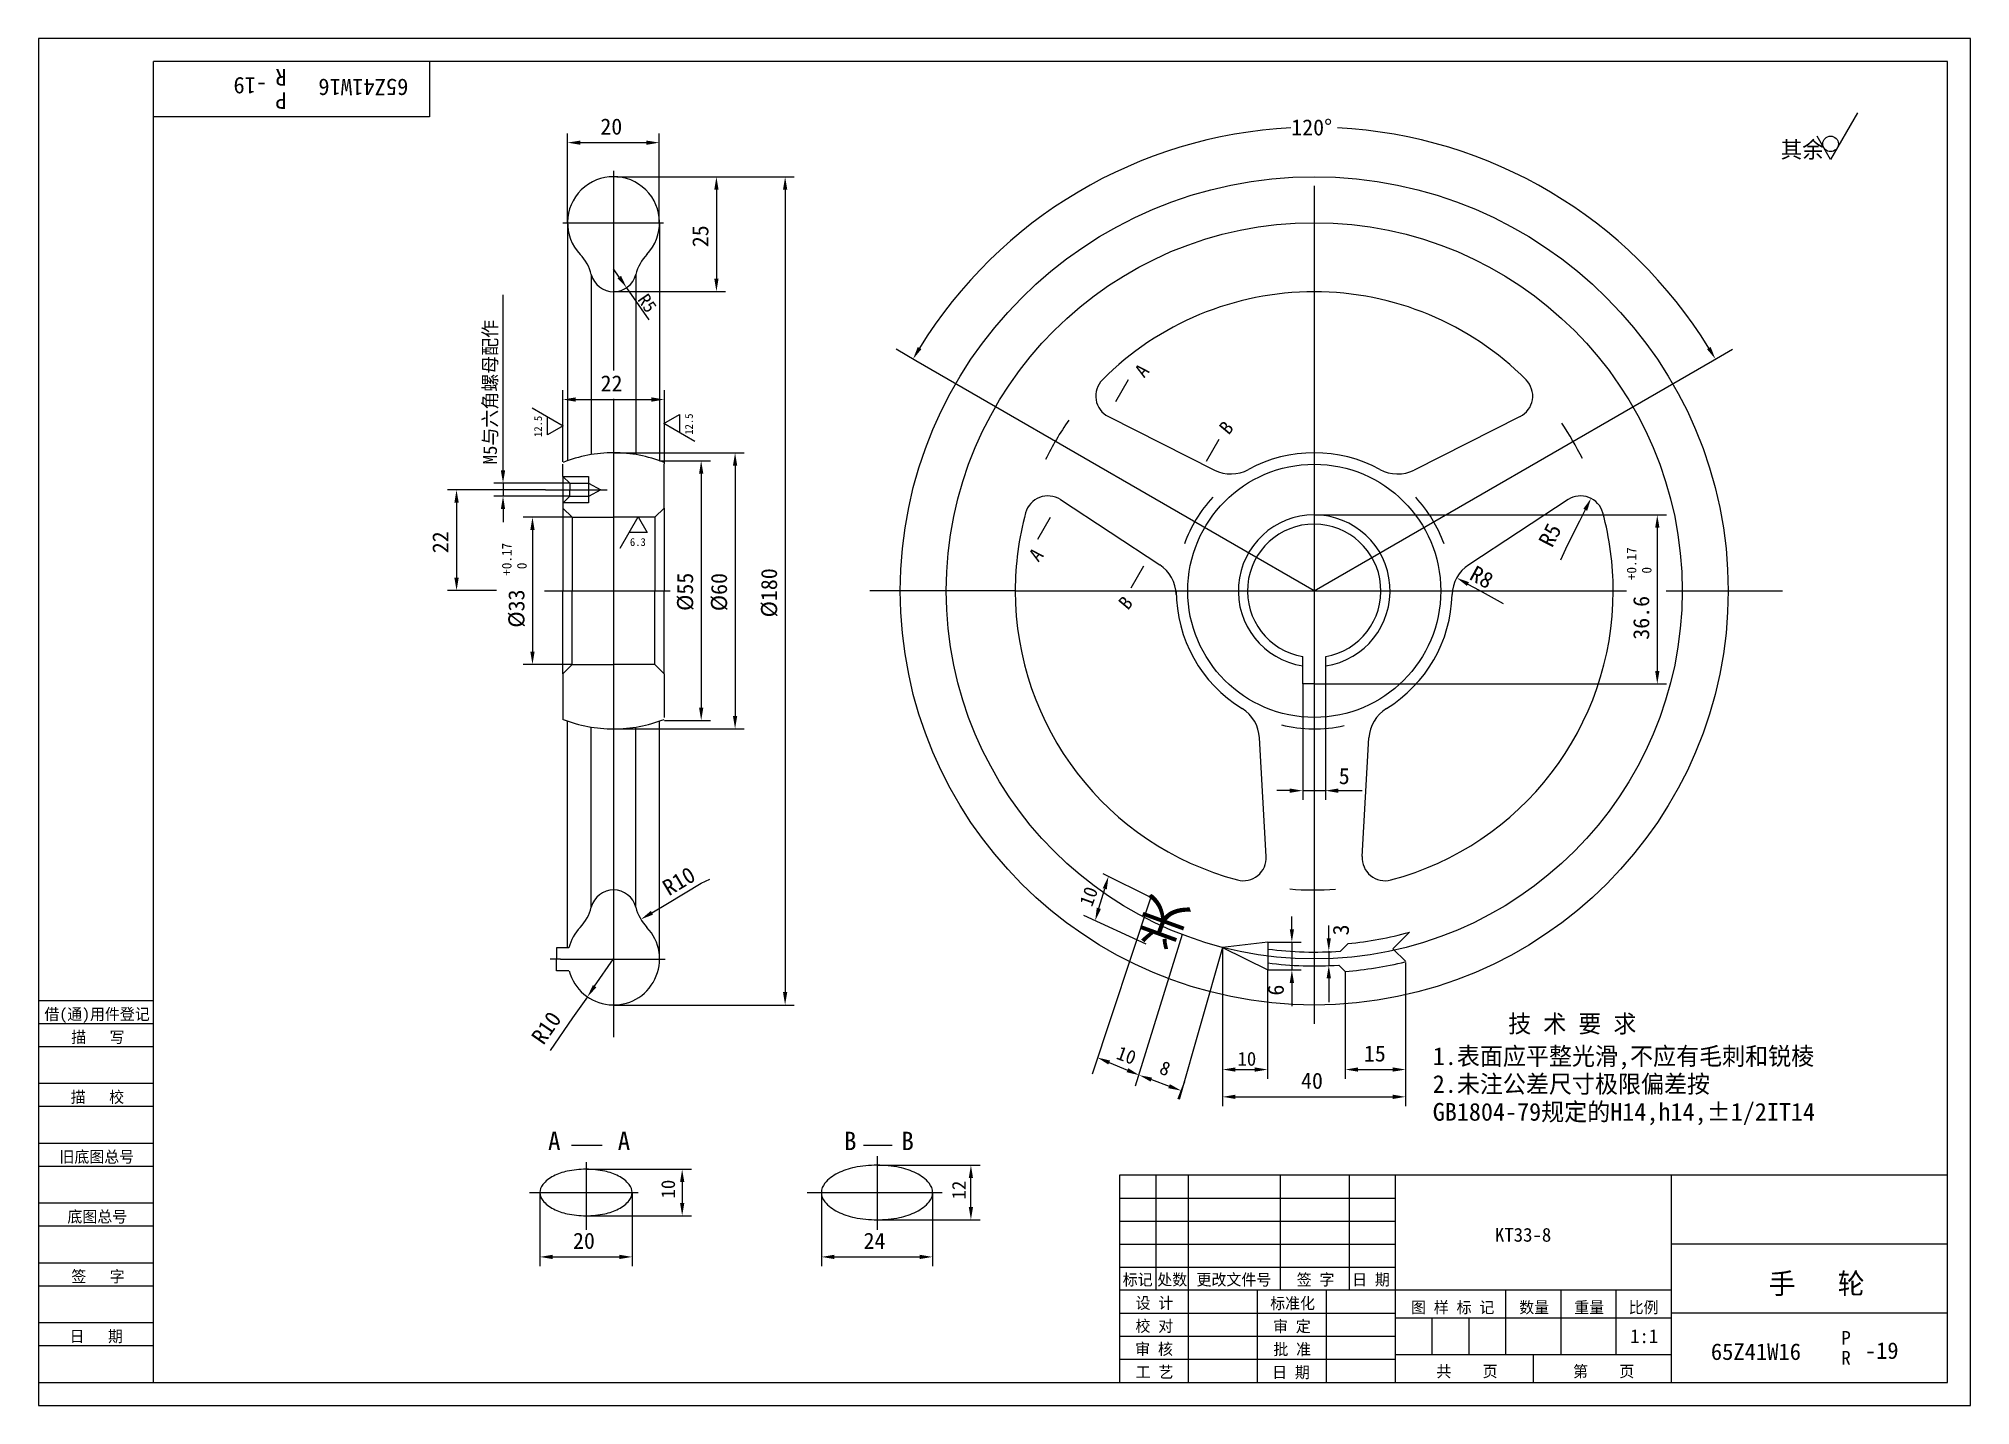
# Model space of a CAD drawing. Header units: metres. Extents: x 0 to 420, y 0 to 297.
import ezdxf

# ---------------------------------------------------------------- set-up
doc = ezdxf.new("R2010")
doc.units = ezdxf.units.M
for name, color, linetype in [('C', 6, 'Continuous'), ('D', 1, 'Continuous'), ('FL', 5, 'Continuous'), ('T', 7, 'Continuous'), ('TL', 4, 'Continuous')]:
    doc.layers.add(name, color=color, linetype=linetype)

# ---------------------------------------------------------------- blocks, each defined once
blk = doc.blocks.new('TUKUN3')
at = {"layer": 'FL'}
for p, q in [((420, 297), (0, 297)), ((0, 297), (0, 0)), ((420, 0), (420, 297)), ((0, 78), (25, 78)), ((0, 70), (25, 70)), ((0, 65), (25, 65)), ((0, 57), (25, 57)), ((0, 52), (25, 52)), ((243, 25), (243, 50)), ((250, 5), (250, 50)), ((270, 25), (270, 50)), ((285, 25), (285, 50)), ((0, 44), (25, 44)), ((235, 45), (295, 45)), ((0, 39), (25, 39)), ((235, 40), (295, 40)), ((235, 35), (295, 35)), ((0, 31), (25, 31)), ((235, 30), (295, 30)), ((0, 26), (25, 26)), ((280, 5), (280, 25)), ((0, 18), (25, 18)), ((235, 20), (295, 20)), ((0, 13), (25, 13)), ((235, 15), (295, 15)), ((235, 10), (295, 10)), ((0, 0), (420, 0))]:
    blk.add_line(p, q, dxfattribs=at)
at = {"layer": 'TL'}
for p, q in [((415, 292), (25, 292)), ((25, 5), (25, 292)), ((85, 292), (85, 280)), ((415, 5), (415, 292)), ((85, 280), (25, 280)), ((0, 88), (25, 88)), ((0, 83), (25, 83)), ((415, 50), (235, 50)), ((235, 50), (235, 5)), ((295, 5), (295, 50)), ((355, 5), (355, 50)), ((415, 35), (355, 35)), ((355, 25), (235, 25)), ((265, 5), (265, 25)), ((319, 11), (319, 25)), ((331, 11), (331, 25)), ((343, 11), (343, 25)), ((295, 19), (355, 19)), ((303, 11), (303, 19)), ((311, 11), (311, 19)), ((415, 20), (355, 20)), ((355, 11), (295, 11)), ((325, 5), (325, 11)), ((0, 5), (415, 5))]:
    blk.add_line(p, q, dxfattribs=at)
at = {"layer": 'T'}
for s, p in [('借(通)用件登记', (1.26, 83.76)), ('描   写', (7.09, 78.76)), ('描   校', (6.98, 65.76)), ('旧底图总号', (4.52, 52.76)), ('底图总号', (6.25, 39.76)), ('签   字', (7.1, 26.76)), ('标记', (235.71, 26.07)), ('处数', (243.22, 26.07)), ('更改文件号', (251.75, 26.07)), ('签 字', (273.53, 26.07)), ('日 期', (285.57, 26.07)), ('设 计', (238.5, 20.99)), ('标准化', (267.77, 20.93)), ('图 样 标 记', (298.4, 20.04)), ('数量', (321.92, 20.04)), ('重量', (333.88, 20.04)), ('比例', (345.7, 20.04)), ('校 对', (238.48, 15.99)), ('审 定', (268.39, 15.93)), ('日   期', (6.72, 13.76)), ('审 核', (238.41, 10.99)), ('批 准', (268.46, 10.93)), ('工 艺', (238.52, 5.99)), ('日 期', (268.18, 5.93)), ('共    页', (303.91, 6.13)), ('第    页', (333.62, 6.13))]:
    blk.add_text(s, height=2.5, dxfattribs=at).set_placement(p)

msp = doc.modelspace()

# ---------------------------------------------------------------- linework, layer by layer
at = {"layer": 'C'}
for p, q in [((125, 268.26), (125, 224.86)), ((277.34, 265), (277.34, 118)), ((114, 257), (135.84, 257)), ((277.34, 177), (190.74, 227)), ((277.34, 177), (363.94, 227)), ((125, 218.73), (125, 80)), ((110.22, 198.97), (120.72, 198.97)), ((120.72, 198.97), (123.63, 198.97)), ((110, 177), (137.29, 177)), ((212.34, 177), (180.69, 177)), ((212.34, 177), (341.34, 177)), ((341.34, 177), (345.24, 177)), ((353.85, 177), (379.19, 177)), ((277.34, 118), (277.34, 101.45)), ((277.34, 101.45), (277.34, 82.92)), ((113.46, 96.95), (111.2, 96.95)), ((113.46, 96.95), (136.22, 96.95)), ((119.01, 52.83), (119.01, 38.17)), ((182.28, 54.15), (182.28, 38.17)), ((106.75, 46.25), (130.34, 46.25)), ((167.08, 46.25), (196.47, 46.25))]:
    msp.add_line(p, q, dxfattribs=at)
msp.add_circle((277.34, 177), 80, dxfattribs=at)
at = {"layer": 'D'}
for p, q in [((395.47, 280.9), (389.61, 270.76)), ((114.99, 256.93), (114.99, 276.4)), ((117.79, 274.4), (132.13, 274.4)), ((134.93, 256.93), (134.93, 276.4)), ((389.61, 270.76), (386.68, 275.83)), ((125.7, 266.97), (149.37, 266.97)), ((149.37, 266.97), (164.3, 266.97)), ((147.37, 264.17), (147.37, 244.85)), ((162.3, 264.17), (162.3, 89.8)), ((126.25, 245.18), (125, 247)), ((100.97, 221.45), (100.97, 241.35)), ((125.03, 242.05), (149.37, 242.05)), ((127.84, 242.88), (131.02, 238.27)), ((131.02, 238.27), (132.65, 235.92)), ((190.74, 227), (186.41, 229.5)), ((363.94, 227), (368.27, 229.5)), ((100.97, 205.97), (100.97, 221.45)), ((113.98, 205.02), (113.98, 220.58)), ((116.78, 218.58), (133.25, 218.58)), ((136.05, 204.59), (136.05, 220.58)), ((107.28, 216.75), (114.04, 212.85)), ((110.66, 210.9), (110.66, 214.8)), ((135.93, 213.35), (139.31, 215.3)), ((139.31, 215.3), (139.31, 211.4)), ((114.04, 212.85), (110.66, 210.9)), ((142.69, 209.45), (135.93, 213.35)), ((100.97, 203.17), (100.97, 205.97)), ((125, 207), (153.42, 207)), ((114, 201.87), (119.53, 201.87)), ((135, 205.28), (146.05, 205.28)), ((144.05, 202.48), (144.05, 151.63)), ((151.42, 204.2), (151.42, 149.8)), ((110.22, 198.97), (88.86, 198.97)), ((115.5, 200.37), (98.97, 200.37)), ((115.5, 197.56), (98.97, 197.56)), ((100.97, 200.37), (100.97, 197.56)), ((90.86, 196.17), (90.86, 179.85)), ((100.97, 194.76), (100.97, 191.96)), ((119.53, 196.11), (114, 196.11)), ((277.34, 193.5), (353.93, 193.5)), ((336.26, 194.6), (334.99, 192.11)), ((116, 193), (105.37, 193)), ((107.37, 190.2), (107.37, 163.8)), ((126.43, 186.31), (130.33, 193.07)), ((132.28, 189.69), (128.38, 189.69)), ((130.33, 193.07), (132.28, 189.69)), ((334.99, 192.11), (332.3, 186.83)), ((351.93, 190.7), (351.93, 159.56)), ((332.3, 186.83), (330.88, 183.67)), ((99.53, 177.05), (88.86, 177.05)), ((310.77, 178.48), (313.22, 177.13)), ((313.22, 177.13), (318.42, 174.28)), ((116, 161), (105.37, 161)), ((274.83, 156.76), (274.83, 131.58)), ((279.77, 156.73), (279.77, 131.58)), ((279.83, 156.76), (353.93, 156.76)), ((125, 147), (153.42, 147)), ((136.06, 148.83), (146.05, 148.83)), ((272.03, 133.58), (269.23, 133.58)), ((274.83, 133.58), (279.77, 133.58)), ((282.57, 133.58), (285.37, 133.58)), ((285.37, 133.58), (287.8, 133.58)), ((136.7, 109.06), (144.07, 113.47)), ((144.07, 113.47), (145.9, 114.32)), ((241.95, 110.28), (231.44, 115.51)), ((241.71, 110.22), (229.09, 71.96)), ((230.52, 108.01), (231.8, 112.26)), ((133.35, 107.05), (136.7, 109.06)), ((240.79, 100.24), (227.27, 106.46)), ((272.48, 103.46), (272.48, 106.26)), ((248.66, 102.31), (238.41, 69.39)), ((280.51, 101.51), (280.51, 104.31)), ((120.89, 91.08), (125, 97)), ((257.41, 99.52), (247.98, 66.48)), ((257.41, 99.52), (257.41, 70.97)), ((267.24, 100.66), (274.48, 100.66)), ((272.48, 100.66), (272.48, 94.61)), ((280.51, 98.71), (280.51, 95.61)), ((267.21, 94.56), (267.21, 70.97)), ((267.24, 94.61), (274.48, 94.61)), ((280.51, 92.81), (280.51, 90.01)), ((284.08, 94.27), (284.08, 70.97)), ((297.2, 96.22), (297.2, 70.97)), ((119.3, 88.78), (116.1, 84.18)), ((272.48, 91.81), (272.48, 89.01)), ((272.48, 89.01), (272.48, 86.76)), ((280.51, 90.01), (280.51, 87.58)), ((116.1, 84.18), (111.2, 77.13)), ((125, 87), (164.3, 87)), ((232.76, 74.5), (236.73, 72.83)), ((260.21, 72.97), (264.41, 72.97)), ((286.88, 72.97), (294.4, 72.97)), ((241.93, 70.78), (245.78, 69.36)), ((249.11, 70.29), (247.72, 66.51)), ((257.41, 70.97), (257.41, 65.04)), ((297.2, 70.97), (297.2, 65.04)), ((260.21, 67.04), (294.4, 67.04)), ((119.01, 51.3), (141.92, 51.3)), ((182.22, 52.18), (204.7, 52.18)), ((108.97, 46.25), (108.97, 30.26)), ((129.05, 46.25), (129.05, 30.26)), ((139.92, 48.5), (139.92, 44)), ((170.2, 46.25), (170.2, 30.26)), ((194.36, 46.25), (194.36, 30.26)), ((202.7, 43.12), (202.7, 49.38)), ((119.01, 41.2), (141.92, 41.2)), ((182.28, 40.32), (204.7, 40.32)), ((111.77, 32.26), (126.25, 32.26)), ((173, 32.26), (191.56, 32.26))]:
    msp.add_line(p, q, dxfattribs=at)
msp.add_circle((389.61, 274.14), 1.69, dxfattribs=at)
for start, end in [(92.9, 148.41), (31.59, 87.1)]:
    msp.add_arc((277.34, 177), 100.73, start, end, dxfattribs=at)
for points in [[(117.79, 274.86), (117.79, 273.93), (114.99, 274.4)], [(132.13, 274.86), (132.13, 273.93), (134.93, 274.4)], [(146.9, 264.17), (147.83, 264.17), (147.37, 266.97)], [(161.84, 264.17), (162.77, 264.17), (162.3, 266.97)], [(125.87, 244.92), (126.63, 245.45), (127.84, 242.88)], [(146.9, 244.85), (147.83, 244.85), (147.37, 242.05)], [(191.94, 229.53), (191.14, 230), (190.11, 227.36)], [(363.54, 230), (362.74, 229.53), (364.57, 227.36)], [(116.78, 219.05), (116.78, 218.11), (113.98, 218.58)], [(133.25, 219.05), (133.25, 218.11), (136.05, 218.58)], [(150.96, 204.2), (151.89, 204.2), (151.42, 207)], [(100.5, 203.17), (101.43, 203.17), (100.97, 200.37)], [(143.59, 202.48), (144.52, 202.48), (144.05, 205.28)], [(90.39, 196.17), (91.33, 196.17), (90.86, 198.97)], [(100.5, 194.76), (101.43, 194.76), (100.97, 197.56)], [(336.68, 194.39), (335.85, 194.82), (337.53, 197.1)], [(351.47, 190.7), (352.4, 190.7), (351.93, 193.5)], [(106.9, 190.2), (107.84, 190.2), (107.37, 193)], [(90.39, 179.85), (91.33, 179.85), (90.86, 177.05)], [(310.54, 178.07), (310.99, 178.89), (308.31, 179.83)], [(106.9, 163.8), (107.84, 163.8), (107.37, 161)], [(351.47, 159.56), (352.4, 159.56), (351.93, 156.76)], [(143.59, 151.63), (144.52, 151.63), (144.05, 148.83)], [(150.96, 149.8), (151.89, 149.8), (151.42, 147)], [(272.03, 134.04), (272.03, 133.11), (274.83, 133.58)], [(282.57, 134.04), (282.57, 133.11), (279.77, 133.58)], [(231.35, 112.39), (232.24, 112.12), (232.6, 114.94)], [(133.59, 106.65), (133.11, 107.45), (130.94, 105.61)], [(230.07, 108.15), (230.97, 107.88), (229.71, 105.33)], [(272.02, 103.46), (272.95, 103.46), (272.48, 100.66)], [(280.04, 101.51), (280.97, 101.51), (280.51, 98.71)], [(272.02, 91.81), (272.95, 91.81), (272.48, 94.61)], [(280.04, 92.81), (280.97, 92.81), (280.51, 95.61)], [(121.28, 90.81), (120.51, 91.35), (119.3, 88.78)], [(161.84, 89.8), (162.77, 89.8), (162.3, 87)], [(232.95, 74.93), (232.58, 74.07), (230.18, 75.59)], [(236.91, 73.26), (236.55, 72.4), (239.31, 71.74)], [(242.09, 71.22), (241.76, 70.35), (239.3, 71.75)], [(260.21, 73.44), (260.21, 72.51), (257.41, 72.97)], [(264.41, 73.44), (264.41, 72.51), (267.21, 72.97)], [(286.88, 73.44), (286.88, 72.51), (284.08, 72.97)], [(294.4, 73.44), (294.4, 72.51), (297.2, 72.97)], [(245.95, 69.8), (245.62, 68.92), (248.41, 68.39)], [(260.21, 67.51), (260.21, 66.58), (257.41, 67.04)], [(294.4, 67.51), (294.4, 66.58), (297.2, 67.04)], [(139.46, 48.5), (140.39, 48.5), (139.92, 51.3)], [(202.23, 49.38), (203.16, 49.38), (202.7, 52.18)], [(139.46, 44), (140.39, 44), (139.92, 41.2)], [(202.23, 43.12), (203.16, 43.12), (202.7, 40.32)], [(111.77, 32.72), (111.77, 31.79), (108.97, 32.26)], [(126.25, 32.72), (126.25, 31.79), (129.05, 32.26)], [(173, 32.72), (173, 31.79), (170.2, 32.26)], [(191.56, 32.72), (191.56, 31.79), (194.36, 32.26)]]:
    msp.add_solid(points, dxfattribs=at)
at = {"layer": 'TL'}
for p, q in [((115, 257), (115, 205.28)), ((135, 257), (135, 205.28)), ((120.16, 245.75), (120.16, 206.6)), ((129.84, 245.75), (129.84, 206.6)), ((234.22, 218.16), (236.97, 222.93)), ((232.58, 214.87), (255.63, 203.26)), ((322.1, 214.87), (299.05, 203.26)), ((253.94, 205.17), (256.7, 209.94)), ((114, 201.87), (114, 204.5)), ((114, 201.87), (114, 195)), ((115.5, 200.37), (114, 201.87)), ((119.53, 201.87), (119.53, 196.11)), ((136, 195), (136, 204.5)), ((115.5, 197.56), (114, 196.06)), ((115.5, 200.37), (115.5, 198.97)), ((115.5, 200.37), (118.6, 200.37)), ((115.5, 197.56), (115.5, 198.97)), ((115.5, 197.56), (118.6, 197.56)), ((118.6, 200.37), (119.63, 200.37)), ((118.6, 197.56), (119.63, 197.56)), ((119.53, 200.37), (122.27, 198.97)), ((122.27, 198.97), (119.53, 197.52)), ((114, 195), (114, 177)), ((116, 193), (114, 195)), ((134, 193), (136, 195)), ((136, 195), (136, 177)), ((222.16, 196.83), (243.74, 182.66)), ((332.52, 196.83), (310.94, 182.66)), ((116, 193), (116, 177)), ((116, 193), (125, 193)), ((134, 193), (125, 193)), ((134, 193), (134, 177)), ((219.91, 192.94), (217.16, 188.16)), ((240.25, 182.35), (237.5, 177.58)), ((114, 159), (114, 177)), ((116, 161), (116, 177)), ((134, 161), (134, 177)), ((136, 159), (136, 177)), ((116, 161), (114, 159)), ((116, 161), (125, 161)), ((134, 161), (125, 161)), ((134, 161), (136, 159)), ((274.83, 156.76), (274.83, 162.71)), ((279.83, 156.76), (279.83, 162.71)), ((114, 159), (114, 149.5)), ((136, 159), (136, 149.5)), ((277.33, 156.76), (274.83, 156.76)), ((277.33, 156.76), (279.83, 156.76)), ((114, 149.5), (114, 148.98)), ((115, 99.45), (115, 148.71)), ((120.16, 108.25), (120.16, 147.39)), ((129.84, 108.25), (129.84, 147.39)), ((135, 97), (135, 148.71)), ((266.92, 119.29), (265.45, 145.06)), ((287.76, 119.29), (289.23, 145.06)), ((294.43, 99.24), (298.02, 102.82)), ((112.58, 99.45), (112.58, 96.95)), ((115.31, 99.45), (112.58, 99.45)), ((112.58, 94.45), (112.58, 96.95)), ((267.24, 100.66), (257.41, 99.52)), ((257.41, 99.52), (267.24, 94.61)), ((267.24, 100.66), (267.24, 94.61)), ((283.06, 98.7), (284.7, 100.35)), ((294.43, 99.24), (297.26, 96.42)), ((115.31, 94.45), (112.58, 94.45)), ((282.68, 95.67), (284.08, 94.27)), ((115.88, 56.56), (122.56, 56.56)), ((179.33, 56.56), (185.57, 56.56))]:
    msp.add_line(p, q, dxfattribs=at)
for points in [[(119.01, 51.3, 0.05), (114.95, 50.88, 0.07), (111.91, 49.82, 0.1), (109.59, 47.96, 0.17), (108.97, 46.25, 0.17), (109.59, 44.54, 0.1), (111.91, 42.68, 0.07), (114.95, 41.62, 0.05), (119.01, 41.2, 0.05), (123.07, 41.62, 0.07), (126.11, 42.68, 0.1), (128.43, 44.54, 0.17), (129.05, 46.25, 0.17), (128.43, 47.96, 0.1), (126.11, 49.82, 0.07), (123.07, 50.88, 0.05)], [(182.28, 52.18, 0.05), (177.39, 51.69, 0.06), (173.74, 50.44, 0.1), (170.93, 48.25, 0.18), (170.2, 46.25, 0.18), (170.93, 44.25, 0.1), (173.74, 42.06, 0.06), (177.39, 40.81, 0.05), (182.28, 40.32, 0.05), (187.17, 40.81, 0.06), (190.82, 42.06, 0.1), (193.63, 44.25, 0.18), (194.36, 46.25, 0.18), (193.63, 48.25, 0.1), (190.82, 50.44, 0.06), (187.17, 51.69, 0.05)]]:
    msp.add_lwpolyline(points, format="xyb", close=True, dxfattribs=at)
for radius in [90, 27.5]:
    msp.add_circle((277.34, 177), radius, dxfattribs=at)
for centre, radius, start, end in [((125, 257), 10, 316.57, 223.43), ((110.48, 243.25), 10, 14.48, 43.43), ((139.52, 243.25), 10, 136.57, 165.52), ((125, 247), 5, 194.48, 345.52), ((277.34, 177), 65, 44.88, 135.12), ((234.83, 219.33), 5, 135.12, 243.27), ((319.85, 219.33), 5, 296.73, 44.88), ((277.34, 177), 65, 145.22, 153.97), ((277.34, 177), 65, 26.24, 34.13), ((125, 177), 30, 90, 111.45), ((125, 177), 30, 68.55, 90), ((277.34, 177), 30, 61.54, 118.46), ((259.23, 210.4), 8, 243.27, 298.46), ((295.45, 210.4), 8, 241.54, 296.73), ((219.42, 192.64), 5, 56.73, 164.88), ((335.26, 192.64), 5, 15.12, 123.27), ((277.34, 177), 65, 164.88, 180), ((277.34, 177), 30, 137.33, 160.16), ((277.34, 177), 16.5, 278.68, 261.25), ((277.34, 177), 30, 19.84, 42.67), ((277.34, 177), 65, 0, 15.12), ((277.34, 177), 14.5, 279.89, 260.03), ((239.35, 175.98), 8, 1.54, 56.73), ((315.33, 175.98), 8, 123.27, 178.46), ((277.34, 177), 65, 180, 255.12), ((277.34, 177), 30, 180, 238.46), ((277.34, 177), 65, 284.88, 0), ((277.34, 177), 30, 301.54, 358.46), ((257.46, 144.61), 8, 3.27, 58.46), ((297.22, 144.61), 8, 121.54, 176.73), ((125, 177), 30, 248.55, 270), ((125, 177), 30, 270, 291.45), ((277.34, 177), 30, 256.25, 282.51), ((261.93, 119.01), 5, 255.12, 3.27), ((292.75, 119.01), 5, 176.73, 284.88), ((125, 107), 5, 14.48, 165.52), ((277.34, 177), 65, 265.34, 274.06), ((110.48, 110.75), 10, 316.57, 345.52), ((139.52, 110.75), 10, 194.48, 223.43), ((125, 97), 10, 136.57, 165.81), ((125, 97), 10, 194.96, 43.43), ((277.34, 177), 77, 275.49, 285.58), ((277.34, 177), 78.5, 262.62, 274.18), ((277.34, 177), 81.5, 262.88, 273.75), ((277.34, 177), 83, 274.66, 283.78)]:
    msp.add_arc(centre, radius, start, end, dxfattribs=at)

# ---------------------------------------------------------------- block references
at = {"layer": 'D'}
msp.add_blockref('TUKUN3', (0, 0), dxfattribs=at)

# ---------------------------------------------------------------- texts
for s, height, rotation, p in [('R', 3.6, 180, (53.92, 290.38)), ('-19', 3.6, 180, (49.7, 288.61)), ('65Z41W16', 3.6, 180, (80.4, 288.25)), ('P', 3.6, 180, (53.92, 285.34)), ('25', 3.5, 90, (145.62, 251.68)), ('R5', 2.8, 304.62, (130.11, 240.29)), ('M5与六角螺母配作', 3, 90, (99.65, 204.49)), ('A', 3, 50, (240.35, 223.12)), ('12.5', 1.7, 90, (109.43, 210.42)), ('12.5', 1.7, 90, (142.24, 210.92)), ('B', 3, 50, (258.71, 210.72)), ('22', 3.5, 90, (89.11, 185.17)), ('R5', 3.5, 63.01, (329.07, 186.21)), ('+0.17', 2.1, 90, (102.82, 180.28)), ('A', 3, 50, (217.35, 183.1)), ('+0.17', 2.1, 90, (347.38, 179.33)), (' 0', 2.1, 90, (106.11, 180.28)), ('%%C55', 3.5, 90, (142.3, 172.64)), ('%%c60', 3.5, 90, (149.67, 172.58)), ('%%c180', 3.5, 90, (160.55, 171.23)), ('R8', 3.5, 331.23, (310.83, 179.6)), (' 0', 2.1, 90, (350.67, 179.33)), ('%%c33', 3.5, 90, (105.62, 169)), ('B', 3, 50, (236.81, 172.66)), ('36.6', 3.5, 90, (350.18, 166.38)), ('R10', 3.5, 30.9, (137.04, 110.6)), ('10', 3, 70, (229.01, 108.16)), ('3', 3.5, 90, (284.88, 102.12)), ('6', 3.5, 90, (270.73, 89.04)), ('R10', 3.5, 55.23, (109.77, 78.12)), ('10', 3, 340, (234.09, 75.37)), ('8', 3, 340, (243.45, 72.17)), ('10', 3, 90, (138.36, 44.95)), ('12', 3, 90, (201.59, 44.74))]:
    msp.add_text(s, height=height, rotation=rotation, dxfattribs=at).set_placement(p)
for s, height, p in [('20', 3.5, (122.13, 276.15)), ('120%%d', 3.5, (272.34, 275.97)), ('其余', 3.6, (378.76, 271.09)), ('22', 3.5, (122.18, 220.33)), ('6.3', 1.7, (128.55, 186.76)), ('5', 3.5, (282.67, 135)), ('技 术 要 求', 3.85, (319.51, 81)), ('10', 3, (260.65, 73.81)), ('15', 3.5, (288.14, 74.72)), ('1.表面应平整光滑,不应有毛刺和锐棱', 3.85, (303.11, 73.96)), ('40', 3.5, (274.47, 68.79)), ('2.未注公差尺寸极限偏差按', 3.85, (303.11, 67.91)), ('GB1804-79规定的H14,h14,%%P1/2IT14', 3.85, (303.11, 61.86)), ('A', 4, (110.75, 55.46)), ('A', 4, (125.9, 55.46)), ('B', 4, (175.1, 55.46)), ('B', 4, (187.57, 55.46)), ('KT33-8', 3, (316.63, 35.56)), ('20', 3.5, (116.18, 34.01)), ('24', 3.5, (179.36, 34.01)), ('手   轮', 4.5, (376.13, 24.21)), ('1:1', 3, (346.01, 13.53)), ('65Z41W16', 3.6, (363.58, 9.87)), ('P', 3, (391.96, 13.16)), ('-19', 3.6, (397.05, 10.1)), ('R', 3, (391.96, 8.82))]:
    msp.add_text(s, height=height, dxfattribs=at).set_placement(p)
at = {"layer": 'TL'}
msp.add_text('关', height=8.4, rotation=160, dxfattribs=at).set_placement((251, 106.98))

doc.saveas('drawing.dxf')
